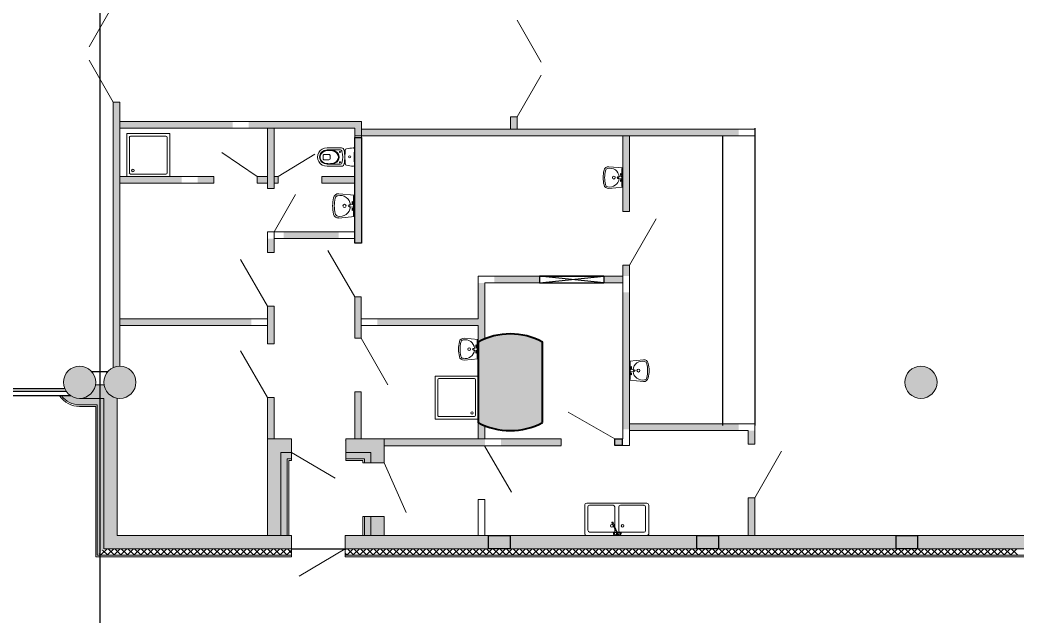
# Model space of a CAD drawing. Header units: millimetres. Extents: x 72919 to 485785, y -53256 to 338519.
# Drawn here: x 296849 to 315426, y 33424 to 44520 of the extents above; entities that cross this region are included whole.
import ezdxf

# ---------------------------------------------------------------- set-up
doc = ezdxf.new("R2010")
doc.units = ezdxf.units.MM
doc.linetypes.add('CONTI', pattern=[0])
for name, color, linetype, lineweight in [('door', 177, 'Continuous', 9), ('equipments', 137, 'CONTI', 20), ('wall', 5, 'Continuous', 40)]:
    doc.layers.add(name, color=color, linetype=linetype, lineweight=lineweight)

# ---------------------------------------------------------------- blocks, each defined once
blk = doc.blocks.new('Пилон 1')
at = {"layer": 'wall', "lineweight": 9, "ltscale": 400, "true_color": 0x000000}
h = blk.add_hatch(color=18, dxfattribs=at)
h.dxf.hatch_style = 1
edge = h.paths.add_edge_path()
edge.add_line((600, -750), (600, 750))
edge.add_arc((0, -375), 1275, 61.9275, 118.0725)
edge.add_line((-600, 750), (-600, -750))
edge.add_arc((0, 375), 1275, 241.9275, 298.0725)
at = {"layer": 'wall', "color": 0, "ltscale": 400}
blk.add_lwpolyline([(600, -750), (600, 750, 0.25), (-600, 750), (-600, -750, 0.25), (600, -750)], format="xyb", dxfattribs=at)
blk = doc.blocks.new('ваааа')
at = {"layer": 'equipments'}
for p, q in [((-369642, -1782120), (-369672, -1782444)), ((-369201, -1782120), (-369642, -1782120)), ((-369621, -1782139), (-369642, -1782120)), ((-369450, -1782139), (-369621, -1782139)), ((-369518, -1782170), (-369493, -1782145)), ((-369518, -1782170), (-369468, -1782170)), ((-369468, -1782170), (-369493, -1782145)), ((-369450, -1782139), (-369450, -1782154)), ((-369421, -1782139), (-369450, -1782139)), ((-369450, -1782154), (-369439, -1782231)), ((-369421, -1782139), (-369393, -1782139)), ((-369393, -1782154), (-369402, -1782231)), ((-369393, -1782139), (-369221, -1782139)), ((-369393, -1782139), (-369393, -1782154)), ((-369378, -1782170), (-369353, -1782145)), ((-369328, -1782170), (-369378, -1782170)), ((-369328, -1782170), (-369353, -1782145)), ((-369221, -1782139), (-369201, -1782120)), ((-369201, -1782120), (-369171, -1782444))]:
    blk.add_line(p, q, dxfattribs=at)
blk.add_circle((-369421, -1782231), 18.6, dxfattribs=at)
for centre, radius, start, end in [((-369425, -1782416), 213, 94.8865, 193.5636), ((-369421, -1782326), 33.3, 89.9999, 269.9999), ((-369421, -1782326), 33.3, 269.9999, 89.9999), ((-369418, -1782416), 213, 346.4205, 84.8429), ((-369572, -1782453), 100, 174.8668, 259.4494), ((-369568, -1782454), 65, 190.4709, 259.3154), ((-369421, -1781831), 740, 256.7936, 269.992), ((-369418, -1781846), 691, 256.4574, 269.7643), ((-369424, -1781846), 691, 270.2355, 283.5424), ((-369421, -1781831), 740, 270.0079, 283.2062), ((-369274, -1782454), 65, 280.6844, 349.5289), ((-369271, -1782453), 100, 280.5504, 5.133)]:
    blk.add_arc(centre, radius, start, end, dxfattribs=at)
blk = doc.blocks.new('пренпее')
at = {"layer": 'equipments'}
for p, q in [((-370214, -1782523), (-370482, -1782523)), ((-370214, -1782561), (-370462, -1782561)), ((-370229, -1782571), (-370278, -1782571)), ((-370269, -1782724), (-370269, -1782664)), ((-370249, -1782644), (-370160, -1782644)), ((-370141, -1782724), (-370140, -1782664)), ((-370214, -1782864), (-370483, -1782864)), ((-370214, -1782827), (-370463, -1782826)), ((-370229, -1782817), (-370278, -1782817)), ((-370249, -1782744), (-370161, -1782744))]:
    blk.add_line(p, q, dxfattribs=at)
for centre, radius in [((-370635, -1782690), 20), ((-370453, -1782597), 10), ((-370454, -1782790), 10)]:
    blk.add_circle(centre, radius, dxfattribs=at)
for centre, radius, start, end in [((-373897, -1782689), 3177, 357.2325, 2.6453), ((-370703, -1782543), 20, 89.9389, 179.9389), ((-370721, -1783066), 543, 74.2418, 88.1438), ((-370577, -1782566), 23.8, 8.4054, 81.4725), ((-371863, -1782691), 1316, 354.2712, 5.6067), ((-370541, -1782564), 12.3, 173.1661, 332.2117), ((-369976, -1782694), 568, 167.4216, 192.454), ((-370482, -1782571), 47.9, 89.9389, 179.1236), ((-370097, -1782694), 408, 165.0277, 194.8502), ((-370462, -1782591), 30, 89.9389, 179.9389), ((-370249, -1782664), 20, 89.9389, 179.9389), ((-370160, -1782664), 20, 359.9389, 89.9389), ((-370704, -1782843), 20, 179.9389, 269.9389), ((-370720, -1782320), 543, 271.7341, 285.6361), ((-370577, -1782819), 23.8, 278.4054, 351.4725), ((-370542, -1782821), 12.2, 24.5514, 187.3037), ((-370483, -1782816), 47.9, 179.9389, 269.9389), ((-370463, -1782796), 30, 179.9389, 269.9389), ((-370249, -1782724), 20, 179.9389, 269.9389), ((-370161, -1782724), 20, 269.9389, 359.9389)]:
    blk.add_arc(centre, radius, start, end, dxfattribs=at)
for centre, major_axis, ratio, start_param, end_param in [((-370282, -1782694), (158, 0), 0.838996, 1.570796, 4.712389), ((-370278, -1782694), (146, 0), 0.838114, 1.570796, 4.712389), ((-370229, -1782694), (146, 0), 0.838114, 4.712389, 7.853982), ((-370214, -1782694), (180, 0), 0.945693, 4.712389, 7.853982), ((-370214, -1782694), (143, 0), 0.925942, -1.570796, 1.570796)]:
    blk.add_ellipse(centre, major_axis=major_axis, ratio=ratio, start_param=start_param, end_param=end_param, dxfattribs=at)
blk = doc.blocks.new('qasdasds')
at = {"layer": 'equipments'}
for p, q in [((-790157, 540985), (-790816, 540985)), ((-790839, 540962), (-790839, 540303)), ((-790133, 540303), (-790133, 540962)), ((-790816, 540279), (-790157, 540279))]:
    blk.add_line(p, q, dxfattribs=at)
blk.add_lwpolyline([(-790886, 541032), (-790886, 540232), (-790086, 540232), (-790086, 541032)], close=True, dxfattribs=at)
blk.add_circle((-790200, 540346), 23.5, dxfattribs=at)
for centre, start, end in [((-790816, 540962), 90.0001, 180.0001), ((-790157, 540962), 0.0001, 90.0001), ((-790816, 540303), 180.0001, 270.0001), ((-790157, 540303), 270.0001, 0.0001)]:
    blk.add_arc(centre, 23.5, start, end, dxfattribs=at)
blk = doc.blocks.new('ыфвпмвыку')
at = {"layer": 'equipments'}
for p, q in [((-796131, 539211), (-796131, 538552)), ((-795449, 539235), (-796108, 539235)), ((-795425, 538552), (-795425, 539211)), ((-796108, 538529), (-795449, 538529))]:
    blk.add_line(p, q, dxfattribs=at)
blk.add_lwpolyline([(-795378, 539282), (-796178, 539282), (-796178, 538482), (-795378, 538482)], close=True, dxfattribs=at)
blk.add_circle((-796065, 538595), 23.5, dxfattribs=at)
for centre, start, end in [((-796108, 539211), 90.0001, 180.0001), ((-795449, 539211), 0.0001, 90.0001), ((-796108, 538552), 180.0001, 270.0001), ((-795449, 538552), 270.0001, 0.0001)]:
    blk.add_arc(centre, 23.5, start, end, dxfattribs=at)

msp = doc.modelspace()

# ---------------------------------------------------------------- hatches: boundary and pattern name
at = {"ltscale": 500, "true_color": 0x000000}
h = msp.add_hatch(color=18, dxfattribs=at)
h.dxf.hatch_style = 1
h.paths.add_polyline_path([(298710.43379, 38954.51344), (298710.43379, 38829.49009), (301160.51138, 38829.49009), (301160.51375, 38954.49174)])
h.paths.add_polyline_path([(298710.43379, 39196.4504), (298585.43379, 39181.83054), (298585.43379, 38047.71725, -0.1078592265), (298710.43379, 38074.99944)])
h.paths.add_polyline_path([(298585.43379, 39181.83054), (298710.43379, 39196.4504), (298710.43379, 42629.99944), (298710.43379, 42989.99944), (298585.43379, 42989.99944)])
h = msp.add_hatch(color=18, dxfattribs=at)
h.dxf.hatch_style = 1
h.paths.add_polyline_path([(302645.55124, 42629.99944), (301111.47374, 42629.99944), (301111.47138, 42504.99944), (302584.94314, 42504.99944)])
h.paths.add_polyline_path([(300811.47374, 42629.99944), (300615.2216, 42629.99944), (300615.2216, 42504.99944), (300811.47138, 42504.99944)])
h.paths.add_polyline_path([(300615.2216, 42629.99944), (298710.43379, 42629.99944), (298710.43379, 42504.99944), (300615.2216, 42504.99944)])
h.paths.add_polyline_path([(300460.73449, 41604.99944), (298710.43379, 41604.99944), (298710.43379, 41479.99944), (300460.73449, 41479.99944)])
h.paths.add_polyline_path([(299860.73449, 41604.97672), (300160.73449, 41604.97672), (300160.73212, 41480.04506), (299860.73212, 41480.04506)], flags=16)
h.paths.add_polyline_path([(301460.51373, 41604.99944), (301270.73449, 41604.99944), (301270.73449, 41479.99944), (301460.51373, 41479.99944)])
h.paths.add_polyline_path([(301660.25842, 41604.99944), (301585.51373, 41604.99944), (301585.51373, 41479.99944), (301660.25842, 41479.99944)])
h.paths.add_polyline_path([(301585.51373, 42504.99944), (301460.51373, 42504.99944), (301460.51373, 41385.33031), (301585.51373, 41385.33031)])
h.paths.add_polyline_path([(303210.5137, 42629.99944), (302645.55124, 42629.99944), (302584.94314, 42504.99944), (303085.51369, 42504.99944), (303085.5137, 42364.99944), (303210.5137, 42364.99944)])
h = msp.add_hatch(color=18, dxfattribs=at)
h.dxf.hatch_style = 1
h.paths.add_polyline_path([(308205.43379, 42364.99944), (308202.88932, 42364.99944), (308080.43379, 42364.99944), (308080.43379, 41764.93685), (308089.91865, 41764.05849), (308089.91805, 41407.21062), (308080.43379, 41406.33234), (308080.43379, 40954.67393), (308205.43379, 40954.67393)])
h.paths.add_polyline_path([(310240.24206, 42489.99944), (308202.89169, 42489.99944), (308202.88932, 42364.99944), (308205.43379, 42364.99944), (310240.2397, 42364.99944)])
h.paths.add_polyline_path([(308202.89169, 42489.99944), (305985.43379, 42489.99944), (305985.43379, 42364.99944), (308202.88932, 42364.99944)])
h.paths.add_polyline_path([(306110.43379, 42714.99944), (305985.43379, 42714.99944), (305985.43379, 42489.99944), (306110.43379, 42489.99944)])
h.paths.add_polyline_path([(305985.43379, 42489.99944), (303210.5137, 42489.99944), (303210.5137, 42364.99944), (305985.43379, 42364.99944)])
h = msp.add_hatch(color=18, dxfattribs=at)
h.dxf.hatch_style = 1
h.paths.add_polyline_path([(305510.43379, 39625.90969), (305385.43379, 39625.90969), (305385.43379, 38524.99944), (305510.43379, 38581.19587)])
h.paths.add_polyline_path([(303505.51134, 38830.55742), (305385.43379, 38830.55742), (305385.43379, 38955.48908), (303505.51134, 38955.48908)])
h.paths.add_polyline_path([(303635.43378, 36719.99944), (305510.32289, 36719.99944), (305510.32289, 36594.99944), (303635.43378, 36594.99944)])
h.paths.add_polyline_path([(305510.43379, 36719.99944), (305385.43379, 36719.99944), (305385.43379, 37024.99944), (305510.43379, 36968.80302)])
h.paths.add_polyline_path([(301585.47955, 36720.00063), (301460.51374, 36720.00063), (301460.51374, 37494.11891), (301585.47955, 37494.11891)])
h.paths.add_polyline_path([(301585.51373, 38494.11892), (301460.51374, 38494.11892), (301460.51374, 39194.33031), (301585.51373, 39194.33031)])
h.paths.add_polyline_path([(301585.51373, 40194.33031), (301460.51254, 40194.33031), (301460.51254, 40450.39864), (301585.51373, 40450.39864)])
h.paths.add_polyline_path([(302785.51371, 40575.33031), (301760.51254, 40575.33031), (301760.51254, 40450.39864), (302785.51371, 40450.39864)])
h.paths.add_polyline_path([(302470.25842, 41604.99944), (303085.5137, 41604.99944), (303085.5137, 41479.99944), (302470.25842, 41479.99944)])
h.paths.add_polyline_path([(303210.51371, 40365.29928), (303085.5137, 40365.29928), (303085.5137, 42329.56464), (303210.51371, 42329.56464)])
h.paths.add_polyline_path([(303085.51371, 38595.01373), (303205.51371, 38595.01373), (303205.51371, 39365.29928), (303085.51371, 39365.29928)])
h.paths.add_polyline_path([(303085.51371, 36719.99944), (303205.5137, 36719.99944), (303205.5137, 37595.01373), (303085.51371, 37595.01373)])
h = msp.add_hatch(color=18, dxfattribs=at)
h.dxf.hatch_style = 1
h.paths.add_polyline_path([(308080.43379, 39954.67393), (308205.43379, 39954.67393), (308205.43379, 39751.34635), (308080.43379, 39751.34635)])
h.paths.add_polyline_path([(307730.43379, 39625.90969), (308080.43379, 39625.90969), (308080.43379, 39750.91337), (307730.43379, 39750.91337)])
h.paths.add_polyline_path([(305685.4326, 39625.90969), (306530.43379, 39625.90969), (306530.43379, 39750.90969), (305685.4326, 39750.90969)])
h.paths.add_polyline_path([(306930.43379, 36594.99944), (305810.43379, 36594.99944), (305810.43379, 36720.53221), (306930.43379, 36720.53221)])
h.paths.add_polyline_path([(308067.93379, 36599.99944), (307930.43379, 36599.99944), (307930.43379, 36719.99944), (308067.93379, 36719.99944)])
h.paths.add_polyline_path([(310540.43379, 34924.99943), (310415.43379, 34924.99943), (310415.43379, 35624.99944), (310540.43379, 35624.99944)])
h.paths.add_polyline_path([(310540.4338, 36624.99944), (310415.43379, 36624.99944), (310415.43379, 36874.99944), (310540.4338, 36874.99944)])
h.paths.add_polyline_path([(308205.43379, 36874.99944), (310240.43616, 36874.99944), (310240.43616, 36999.9311), (308205.43379, 36999.9311)])
h.paths.add_polyline_path([(308204.37955, 36899.99759), (308080.43379, 36899.99759), (308080.43379, 39450.91154), (308204.37955, 39450.91154)])
h = msp.add_hatch(color=18, dxfattribs=at)
h.dxf.hatch_style = 1
edge = h.paths.add_edge_path()
edge.add_arc((297960.43379, 37774.99944), 300, 0, 360)
h = msp.add_hatch(color=18, dxfattribs=at)
h.dxf.hatch_style = 1
edge = h.paths.add_edge_path()
edge.add_arc((298710.43379, 37774.99944), 300, 0, 360)
h = msp.add_hatch(color=18, dxfattribs=at)
h.dxf.hatch_style = 1
edge = h.paths.add_edge_path()
edge.add_arc((313635.43379, 37774.99944), 300, 0, 360)
h = msp.add_hatch(color=18, dxfattribs=at)
h.dxf.hatch_style = 1
edge = h.paths.add_edge_path()
edge.add_line((298660.43379, 34924.99944), (301460.51372, 34924.49321))
edge.add_line((301460.51372, 34924.49321), (301460.51373, 36720.50567))
edge.add_line((301460.51373, 36720.50567), (301910.43379, 36719.99944))
edge.add_line((301910.43379, 36719.99944), (301910.43379, 36469.99944))
edge.add_line((301910.43379, 36469.99944), (301710.51373, 36469.99944))
edge.add_line((301710.51373, 36469.99944), (301710.51372, 34924.99945))
edge.add_line((301710.51372, 34924.99945), (301910.86788, 34924.99946))
edge.add_line((301910.86788, 34924.99946), (301910.86788, 34674.99946))
edge.add_line((301910.86788, 34674.99946), (298410.61098, 34674.99944))
edge.add_line((298410.61098, 34674.99944), (298410.43379, 37474.99944))
edge.add_line((298410.43379, 37474.99944), (297960.43379, 37474.99944))
edge.add_arc((297960.43379, 37774.99944), 300, 270, 350.405931773)
edge.add_line((298256.23777, 37724.99944), (298414.6298, 37724.99944))
edge.add_arc((298711.69308, 37776.25874), 301.45333, 189.790177483, 260.209822517)
edge.add_line((298660.43379, 37479.19545), (298660.43379, 34924.99944))
h = msp.add_hatch(color=18, dxfattribs=at)
h.dxf.hatch_style = 1
h.paths.add_polyline_path([(302920.68379, 36719.99944), (302920.18379, 36470.00281), (303385.43379, 36469.99944), (303385.43379, 36275.21729), (303635.18378, 36275.21729), (303635.68378, 36719.99944)])
h = msp.add_hatch(color=18, dxfattribs=at)
h.dxf.hatch_style = 1
h.paths.add_polyline_path([(302910.86792, 34924.99945), (302910.86792, 34674.99945), (316565.43379, 34674.99944), (316565.43379, 34924.99944), (303635.43377, 34924.99946), (303635.43378, 35275.21729), (303385.43378, 35275.21729), (303385.43379, 34924.99945)])
at = {"layer": 'wall', "lineweight": 18, "ltscale": 0.007407, "true_color": 0x000000}
h = msp.add_hatch(color=18, dxfattribs=at)
h.dxf.hatch_style = 1
edge = h.paths.add_edge_path()
edge.add_line((298410.43379, 37474.99944), (297960.43379, 37474.99944))
edge.add_arc((297963.87479, 37796.36246), 321.38144, 237.603888284, 269.386527844, ccw=False)
edge.add_line((297791.68841, 37524.99945), (297622.94304, 37524.99945))
edge.add_arc((297960.43379, 37774.99944), 420, 216.529606057, 270)
edge.add_line((297960.43379, 37354.99944), (298290.43379, 37354.99944))
edge.add_line((298290.43379, 37354.99944), (298290.43379, 34554.99944))
edge.add_line((298290.43379, 34554.99944), (298410.43379, 34674.99944))
edge.add_line((298410.43379, 34674.99944), (298410.43379, 37474.99944))
h = msp.add_hatch(color=18, dxfattribs=at)
h.dxf.hatch_style = 1
h.paths.add_polyline_path([(301830.51372, 36349.99944), (301910.43379, 36349.99944), (301910.43378, 36469.99944), (301710.51372, 36469.99944), (301710.51372, 34924.99945), (301830.51372, 34924.99945)])
h = msp.add_hatch(color=18, dxfattribs=at)
h.dxf.hatch_style = 1
h.paths.add_polyline_path([(303265.43379, 36275.21729), (303385.43379, 36275.21729), (303385.43379, 36469.99944), (302921.18379, 36469.99944), (302921.18379, 36349.99944), (303265.43379, 36349.99944)])
h = msp.add_hatch(color=18, dxfattribs=at)
h.dxf.hatch_style = 1
h.paths.add_polyline_path([(303385.43379, 35275.21729), (303265.43382, 35275.21729), (303265.43382, 34924.99944), (303385.43379, 34924.99944)])

# ---------------------------------------------------------------- linework, layer by layer
at = {"color": 18, "ltscale": 500, "true_color": 0x000000}
for p, q in [((309940.2397, 42364.99944), (309940.23964, 36970.28224)), ((310540.2397, 42504.99942), (310540.23964, 36970.28223)), ((306530.43379, 39750.90969), (307730.43379, 39750.90969)), ((306530.43379, 39625.90969), (307730.43379, 39625.90969)), ((298184.04365, 37974.99772), (298486.82646, 37974.99715)), ((297685.64104, 37654.63287), (296068.35541, 37654.63285)), ((297713.25768, 37604.98997), (296068.35541, 37604.98996)), ((297794.60406, 37524.99945), (296068.35541, 37524.99944)), ((305581.13829, 34674.99944), (305581.13829, 34924.99944)), ((305581.13829, 34924.99944), (305981.13829, 34924.99944)), ((305981.13829, 34924.99944), (305981.13829, 34674.99944)), ((309461.13829, 34674.99944), (309461.13829, 34924.99944)), ((309461.13829, 34924.99944), (309861.13829, 34924.99944)), ((309861.13829, 34924.99944), (309861.13829, 34674.99944)), ((313171.13829, 34674.99944), (313171.13829, 34924.99945)), ((313171.13829, 34924.99945), (313571.13829, 34924.99945)), ((313571.13829, 34924.99945), (313571.13829, 34674.99944)), ((305981.13829, 34674.99944), (305581.13829, 34674.99944)), ((309861.13829, 34674.99944), (309461.13829, 34674.99944)), ((313571.13829, 34674.99944), (313171.13829, 34674.99944))]:
    msp.add_line(p, q, dxfattribs=at)
for points in [[(298335.43379, 98177.18863), (298335.43379, 24530.8122)], [(298335.43379, 98177.18863), (298335.43379, 24530.8122)], [(307730.43379, 39750.91337), (306530.43379, 39750.91337), (306530.43379, 39625.90969), (307730.43379, 39750.90969), (307730.43379, 39625.90969), (306530.43379, 39750.90969), (306530.43379, 39625.90969), (307730.43379, 39625.90969)], [(301910.86788, 34674.99994), (302910.86792, 34674.99944)]]:
    msp.add_lwpolyline(points, dxfattribs=at)
for points in [[(303210.51371, 40365.29928), (303085.5137, 40365.29928), (303085.5137, 42329.56464), (303210.51371, 42329.56464)], [(308067.93379, 36599.99944), (307930.43379, 36599.99944), (307930.43379, 36719.99944), (308067.93379, 36719.99944)]]:
    msp.add_lwpolyline(points, close=True, dxfattribs=at)
at = {"layer": 'door'}
for p, q in [((298585.43379, 44799.99944), (298135.43379, 44020.57658)), ((306110.43379, 44514.99944), (306560.43379, 43735.57658)), ((298585.89271, 42989.20456), (298135.89271, 43768.62743)), ((306110.43379, 42714.99944), (306560.43379, 43494.42231))]:
    msp.add_line(p, q, dxfattribs=at)
at = {"layer": 'door', "ltscale": 100}
msp.add_line((301270.73449, 41604.99944), (300607.31333, 42052.07031), dxfattribs=at)
at = {"layer": 'door', "linetype": 'ByBlock', "ltscale": 100}
for p, q in [((302343.16502, 42021.69908), (301660.25842, 41604.99944)), ((301985.51373, 41270.15063), (301585.51373, 40575.33031)), ((308705.43477, 40820.69933), (308205.43477, 39954.67393)), ((302585.51368, 40231.32468), (303085.51368, 39365.29928)), ((300960.51374, 40062.35571), (301460.51374, 39194.33031)), ((303205.5137, 38595.01373), (303705.5137, 37728.98832)), ((300960.51373, 38360.14431), (301460.51374, 37494.11891)), ((307064.40838, 37219.99944), (307930.43379, 36719.99944)), ((301910.43379, 36469.99944), (302720.1028, 35993.35107)), ((305505.43379, 36594.99944), (306005.43379, 35728.97404)), ((311040.4338, 36491.02485), (310540.43381, 35624.99943)), ((303635.43378, 36275.21729), (304046.33782, 35352.78513)), ((302910.86792, 34674.99944), (302049.10701, 34167.68481))]:
    msp.add_line(p, q, dxfattribs=at)
at = {"layer": 'equipments'}
for p, q in [((307372.11878, 34967.7832), (307372.11878, 35492.91909)), ((307410.64225, 35524.99943), (307910.64225, 35524.99943)), ((307459.611, 35484.99943), (307899.611, 35484.99943)), ((307910.64225, 35524.99943), (308525.51576, 35524.99943)), ((308036.54701, 35484.99943), (308476.54701, 35484.99943)), ((308565.84676, 35484.99872), (308565.95212, 34965.27453)), ((307431.08754, 35022.91909), (307431.08754, 35462.91909)), ((307931.08754, 35462.91909), (307931.08754, 35022.91909)), ((308008.02354, 35022.91909), (308008.02354, 35462.91909)), ((308506.54701, 35454.99943), (308506.54701, 35014.99943)), ((307878.32823, 35166.47297), (307879.32192, 35169.74648)), ((307878.5275, 35163.08433), (307878.32823, 35166.47297)), ((307878.5275, 35163.08433), (307879.19549, 35159.13751)), ((307878.97629, 35162.865), (307880.06935, 35166.46587)), ((307879.19549, 35159.13751), (307878.97629, 35162.865)), ((307880.70049, 35155.73298), (307879.19549, 35159.13751)), ((307879.32192, 35169.74648), (307881.38871, 35172.51004)), ((307880.06935, 35166.46587), (307882.34281, 35169.50579)), ((307883.30978, 35153.06205), (307880.70049, 35155.73298)), ((307881.38871, 35171.26887), (307884.27931, 35173.18916)), ((307882.34281, 35169.50579), (307885.52248, 35171.6181)), ((307885.59054, 35151.9782), (307883.30978, 35153.06205)), ((307884.27931, 35173.18916), (307887.64507, 35174.03455)), ((307885.52248, 35171.6181), (307889.22482, 35172.54804)), ((307969.31117, 34962.59014), (307885.59054, 35151.9782)), ((307887.64507, 35174.03455), (307891.08004, 35173.70309)), ((307889.22482, 35172.54804), (307893.00329, 35172.18343)), ((307891.08004, 35173.70309), (307894.16991, 35172.23474)), ((307893.00329, 35172.18343), (307896.40214, 35170.56825)), ((307894.16991, 35173.47591), (307896.54199, 35171.04779)), ((307896.40214, 35170.56825), (307899.01143, 35167.89732)), ((307896.54199, 35171.04779), (307899.01143, 35167.89732)), ((307899.01143, 35167.89732), (307900.51643, 35164.49278)), ((307900.73562, 35160.76529), (307900.00214, 35158.34896)), ((307900.00214, 35158.34896), (307983.72276, 34968.96091)), ((307900.51643, 35164.49278), (307900.73562, 35160.76529)), ((307899.611, 34984.99943), (307459.611, 34984.99943)), ((307907.37421, 34966.61219), (307908.18673, 34973.13922)), ((307907.37421, 34959.66626), (307907.37421, 34966.61219)), ((307908.18673, 34953.13922), (307907.37421, 34959.66626)), ((307908.18673, 34973.13922), (307909.71376, 34978.46011)), ((307909.71376, 34947.81833), (307908.18673, 34953.13922)), ((307909.71376, 34978.46011), (307911.77114, 34981.93307)), ((307911.77114, 34944.34537), (307909.71376, 34947.81833)), ((307916.94138, 34985.69184), (307911.77114, 34981.93307)), ((307911.77114, 34981.93307), (307914.11069, 34983.13922)), ((307914.11069, 34943.13922), (307911.77114, 34944.34537)), ((307916.94138, 34940.5866), (307911.77114, 34944.34537)), ((307914.11069, 34983.13922), (307916.45025, 34981.93307)), ((307916.45025, 34944.34537), (307914.11069, 34943.13922)), ((307916.45025, 34981.93307), (307918.50762, 34978.46011)), ((307918.50762, 34947.81833), (307916.45025, 34944.34537)), ((307916.94138, 34985.69184), (307919.74885, 34987.13922)), ((307919.74885, 34939.13922), (307916.94138, 34940.5866)), ((307918.50762, 34978.46011), (307920.03465, 34973.13922)), ((307920.03465, 34953.13922), (307918.50762, 34947.81833)), ((307919.74885, 34987.13922), (307922.55631, 34985.69184)), ((307957.23687, 34975.17105), (307919.74885, 34987.13922)), ((307957.23687, 34951.1074), (307919.74885, 34939.13922)), ((307922.55631, 34940.5866), (307919.74885, 34939.13922)), ((307920.03465, 34973.13922), (307920.84717, 34966.61219)), ((307920.84717, 34959.66626), (307920.03465, 34953.13922)), ((307920.84717, 34966.61219), (307920.84717, 34959.66626)), ((307922.55631, 34985.69184), (307925.02516, 34981.52429)), ((307925.02516, 34944.75416), (307922.55631, 34940.5866)), ((307925.02516, 34981.52429), (307926.8576, 34975.13922)), ((307926.8576, 34951.13922), (307925.02516, 34944.75416)), ((307926.8576, 34975.13922), (307927.83262, 34967.30678)), ((307927.83262, 34958.97167), (307926.8576, 34951.13922)), ((307927.83262, 34967.30678), (307927.83262, 34958.97167)), ((307960.59482, 34966.09124), (307962.61412, 34971.63922)), ((307960.59482, 34960.1872), (307960.59482, 34966.09124)), ((307962.61412, 34954.63922), (307960.59482, 34960.1872)), ((307961.57963, 34965.91759), (307963.48014, 34971.13922)), ((307961.57963, 34960.36085), (307961.57963, 34965.91759)), ((307963.48014, 34955.13922), (307961.57963, 34960.36085)), ((307962.61412, 34971.63922), (307966.40916, 34976.16198)), ((307966.40916, 34950.11647), (307962.61412, 34954.63922)), ((307963.48014, 34971.13922), (307967.05195, 34975.39593)), ((307967.05195, 34950.88251), (307963.48014, 34955.13922)), ((307966.40916, 34976.16198), (307969.45809, 34977.92228)), ((307971.52221, 34947.16445), (307966.40916, 34950.11647)), ((307967.05195, 34975.39593), (307969.45809, 34976.78512)), ((307971.86423, 34948.10414), (307967.05195, 34950.88251)), ((307967.48847, 34961.40274), (307967.48847, 34964.8757)), ((307968.6763, 34958.13922), (307967.48847, 34961.40274)), ((307970.90868, 34955.47878), (307968.6763, 34958.13922)), ((307972.19425, 34957.01087), (307970.40835, 34959.13922)), ((307973.91635, 34953.7423), (307970.90868, 34955.47878)), ((307977.33655, 34946.13922), (307971.52221, 34947.16445)), ((307977.33655, 34947.13922), (307971.86423, 34948.10414)), ((307974.60039, 34955.62168), (307972.19425, 34957.01087)), ((307977.33655, 34953.13922), (307973.91635, 34953.7423)), ((307977.33655, 34955.13922), (307974.60039, 34955.62168)), ((307980.07271, 34955.62168), (307977.33655, 34955.13922)), ((307980.75675, 34953.7423), (307977.33655, 34953.13922)), ((307982.80887, 34948.10414), (307977.33655, 34947.13922)), ((307983.15089, 34947.16445), (307977.33655, 34946.13922)), ((307982.47885, 34957.01087), (307980.07271, 34955.62168)), ((307983.76443, 34955.47878), (307980.75675, 34953.7423)), ((307984.26475, 34959.13922), (307982.47885, 34957.01087)), ((307987.62115, 34950.88251), (307982.80887, 34948.10414)), ((307988.26394, 34950.11647), (307983.15089, 34947.16445)), ((307985.99681, 34958.13922), (307983.76443, 34955.47878)), ((307985.21501, 34961.75004), (307984.26475, 34959.13922)), ((307985.21501, 34977.92228), (307988.26394, 34976.16198)), ((307985.21501, 34976.78512), (307987.62115, 34975.39593)), ((307985.21501, 34969.07093), (307985.99681, 34968.13922)), ((307985.99681, 34968.13922), (307987.18463, 34964.8757)), ((307987.18463, 34961.40274), (307985.99681, 34958.13922)), ((307987.18463, 34964.8757), (307987.18463, 34961.40274)), ((307987.62115, 34975.39593), (307991.19296, 34971.13922)), ((307991.19296, 34955.13922), (307987.62115, 34950.88251)), ((307988.26394, 34976.16198), (307992.05898, 34971.63922)), ((307992.05898, 34954.63922), (307988.26394, 34950.11647)), ((307991.19296, 34971.13922), (307993.09348, 34965.91759)), ((307993.09348, 34960.36085), (307991.19296, 34955.13922)), ((307992.05898, 34971.63922), (307994.07828, 34966.09124)), ((307994.07828, 34960.1872), (307992.05898, 34954.63922)), ((307993.09348, 34965.91759), (307993.09348, 34960.36085)), ((307994.07828, 34966.09124), (307994.07828, 34960.1872)), ((307997.43624, 34975.17105), (308034.92426, 34987.13922)), ((307997.43624, 34951.1074), (308034.92426, 34939.13922)), ((308026.84048, 34967.30678), (308027.8155, 34975.13922)), ((308026.84048, 34958.97167), (308026.84048, 34967.30678)), ((308027.8155, 34951.13922), (308026.84048, 34958.97167)), ((308027.8155, 34975.13922), (308029.64794, 34981.52429)), ((308029.64794, 34944.75416), (308027.8155, 34951.13922)), ((308029.64794, 34981.52429), (308032.11679, 34985.69184)), ((308032.11679, 34940.5866), (308029.64794, 34944.75416)), ((308032.11679, 34985.69184), (308034.92426, 34987.13922)), ((308034.92426, 34939.13922), (308032.11679, 34940.5866)), ((308033.82593, 34966.61219), (308034.63845, 34973.13922)), ((308033.82593, 34959.66626), (308033.82593, 34966.61219)), ((308034.63845, 34953.13922), (308033.82593, 34959.66626)), ((308034.63845, 34973.13922), (308036.16549, 34978.46011)), ((308036.16549, 34947.81833), (308034.63845, 34953.13922)), ((308034.92426, 34987.13922), (308037.73172, 34985.69184)), ((308037.73172, 34940.5866), (308034.92426, 34939.13922)), ((308036.16549, 34978.46011), (308038.22286, 34981.93307)), ((308038.22286, 34944.34537), (308036.16549, 34947.81833)), ((308476.54701, 34984.99943), (308036.54701, 34984.99943)), ((308037.73172, 34985.69184), (308042.90197, 34981.93307)), ((308037.73172, 34940.5866), (308042.90197, 34944.34537)), ((308038.22286, 34981.93307), (308040.56241, 34983.13922)), ((308040.56241, 34943.13922), (308038.22286, 34944.34537)), ((308040.56241, 34983.13922), (308042.90197, 34981.93307)), ((308042.90197, 34944.34537), (308040.56241, 34943.13922)), ((308042.90197, 34981.93307), (308044.95934, 34978.46011)), ((308044.95934, 34947.81833), (308042.90197, 34944.34537)), ((308044.95934, 34978.46011), (308046.48637, 34973.13922)), ((308046.48637, 34953.13922), (308044.95934, 34947.81833)), ((308046.48637, 34973.13922), (308047.29889, 34966.61219)), ((308047.29889, 34959.66626), (308046.48637, 34953.13922)), ((308047.29889, 34966.61219), (308047.29889, 34959.66626)), ((308525.84685, 34924.99943), (307410.31116, 34924.99943))]:
    msp.add_line(p, q, dxfattribs=at)
for centre in [(307875.18155, 35104.11691), (308077.30902, 35104.11691)]:
    msp.add_circle(centre, 25, dxfattribs=at)
for centre, radius, start, end in [((307410.64225, 35484.99943), 40, 90, 180), ((307459.611, 35454.99943), 30, 90, 180), ((307899.611, 35454.99943), 30, 0, 90), ((308036.54701, 35454.99943), 30, 90, 180), ((308474.90674, 35454.6001), 30, 0, 90), ((308523.6391, 35484.02939), 40.57139, 0.804987582, 89.666157754), ((307409.32725, 34962.62406), 37.63749, 172.625991805, 271.497982764), ((307476.84866, 35027.64321), 45.96011, 185.764738964, 247.69336521), ((307899.611, 35014.99943), 30, 270, 0), ((307977.33655, 34963.13922), 30, 128.448425682, 152.023473683), ((307977.33655, 34963.13922), 30, 207.976526428, 332.023473572), ((307974.50644, 34962.34204), 5.20119, 177.265932676, 221.990980947), ((307977.33655, 34963.13922), 30, 27.976526428, 97.99594875), ((307977.00831, 34963.81154), 8.46167, 345.899184892, 37.484883628), ((308036.54701, 35014.99943), 30, 180, 270), ((308476.54701, 35014.99943), 30, 270, 0), ((308525.84685, 34964.99943), 40, 270, 0)]:
    msp.add_arc(centre, radius, start, end, dxfattribs=at)
at = {"layer": 'wall', "color": 18, "lineweight": 18, "ltscale": 0.007407, "true_color": 0x000000}
for p, q in [((298585.43379, 38047.71725), (298585.43379, 42989.99944)), ((298585.43379, 42989.99944), (298710.43379, 42989.99944)), ((298710.43379, 42629.99944), (298710.43379, 42989.99944)), ((298710.43379, 38074.99944), (298710.43379, 42629.99944)), ((298710.43379, 42629.99944), (303210.5137, 42629.99944)), ((303210.5137, 42629.99944), (303210.51371, 40365.29928)), ((305985.43379, 42714.99944), (306110.43379, 42714.99944)), ((305985.43379, 42714.99944), (305985.43379, 42489.99944)), ((306110.43379, 42714.99944), (306110.43379, 42489.99944)), ((298710.43379, 42504.99944), (303085.51369, 42504.99944)), ((301460.51373, 41385.33031), (301460.51373, 42504.99944)), ((301585.51373, 41385.33031), (301585.51373, 42504.99944)), ((303085.51369, 42504.99944), (303085.5137, 41604.99944)), ((303085.5137, 42364.99944), (308205.43379, 42364.99944)), ((303210.5137, 42489.99944), (310540.2397, 42489.99944)), ((308080.43379, 42364.99944), (308080.43379, 40954.67393)), ((308205.43379, 42364.99944), (310540.2397, 42364.99944)), ((308205.43379, 42364.99944), (308205.43379, 40954.67393)), ((310540.2397, 42489.99944), (310540.2397, 42364.99944)), ((300460.73449, 41604.99944), (298710.43379, 41604.99944)), ((298710.43379, 41479.99944), (300460.73449, 41479.99944)), ((300460.73449, 41479.99944), (300460.73449, 41604.99944)), ((301270.73449, 41479.99944), (301270.73449, 41604.99944)), ((301270.73449, 41604.99944), (301460.51373, 41604.99944)), ((301460.51373, 41479.99944), (301270.73449, 41479.99944)), ((301660.25842, 41604.99944), (301585.51373, 41604.99944)), ((301660.25842, 41479.99944), (301585.51373, 41479.99944)), ((301660.25842, 41604.99944), (301660.25842, 41479.99944)), ((303080.51375, 41604.99944), (302470.25842, 41604.99944)), ((302470.25842, 41604.99944), (302470.25842, 41479.99944)), ((302470.25842, 41479.99944), (303085.5137, 41479.99944)), ((303085.5137, 41479.99944), (303085.51371, 40575.33031)), ((301585.51373, 41385.33031), (301460.51373, 41385.33031)), ((308205.43475, 40954.67393), (308080.43379, 40954.67393)), ((302809.17459, 40575.33031), (301460.51373, 40575.33031)), ((301460.51373, 40575.33031), (301460.51373, 40194.33031)), ((301585.51373, 40194.33031), (301585.51373, 40575.33031)), ((303085.51371, 40575.33031), (302184.97088, 40575.33031)), ((303085.51371, 40575.33031), (303085.51371, 40365.29928)), ((301585.51373, 40450.33031), (303085.51371, 40450.33031)), ((303085.51371, 40365.29928), (303210.51371, 40365.29928)), ((301460.51373, 40194.33031), (301585.51373, 40194.33031)), ((308205.43477, 39954.67393), (308080.43379, 39954.67393)), ((308080.43379, 36719.99944), (308080.43379, 39954.67393)), ((308205.43379, 39954.67393), (308205.43379, 36994.99944)), ((305385.43379, 38955.48908), (305385.43379, 39750.90969)), ((305385.43379, 39750.90969), (306530.43379, 39750.90969)), ((306530.43379, 39625.90969), (305510.43379, 39625.90969)), ((305510.43379, 39625.90969), (305510.43379, 38581.19587)), ((306530.43379, 39750.90969), (306530.43379, 39625.90969)), ((307730.43379, 39625.90969), (307730.43379, 39750.90969)), ((307730.43379, 39750.90969), (308080.43379, 39750.90969)), ((308080.43379, 39625.90969), (307730.43379, 39625.90969)), ((303205.51371, 39365.29928), (303205.51371, 38595.01373)), ((301460.51374, 39194.33031), (301460.51374, 38494.11891)), ((301585.51374, 39194.33031), (301460.51374, 39194.33031)), ((301585.51374, 39194.33031), (301585.51373, 38494.11892)), ((301460.51375, 38954.48908), (298710.43379, 38954.51344)), ((301460.51374, 38829.49009), (298710.43379, 38829.49009)), ((301460.51374, 38954.48908), (301330.84698, 38954.48908)), ((303085.51371, 38955.48908), (303085.51371, 38595.01373)), ((303205.51371, 38955.48908), (305385.43379, 38955.48908)), ((303205.51371, 38830.48908), (305385.43379, 38830.48909)), ((305385.43379, 38830.48909), (305385.43379, 38524.99944)), ((301460.51372, 38494.11891), (301585.51373, 38494.11892)), ((303085.51371, 38595.01373), (303205.51371, 38595.01373)), ((298256.23777, 37724.99944), (298414.6298, 37724.99944)), ((303085.51369, 37595.01373), (303205.51371, 37595.01373)), ((303085.51371, 37595.01373), (303085.51371, 36719.99944)), ((303205.5137, 37595.01373), (303205.5137, 36719.99944)), ((297960.43379, 37474.99944), (298410.43379, 37474.99944)), ((297960.43379, 37354.99944), (298290.43379, 37354.99944)), ((298290.43379, 34554.99944), (298290.43379, 37354.99944)), ((298410.43379, 37474.99944), (298410.43379, 34674.99944)), ((298660.43379, 37479.19545), (298660.43379, 34924.99944)), ((301460.51373, 37494.11892), (301460.51373, 36719.99944)), ((301585.51373, 37494.11892), (301460.51373, 37494.11892)), ((301585.51373, 37494.11892), (301585.51373, 36719.99944)), ((297960.43379, 37324.99944), (298260.43379, 37324.99944)), ((298260.43379, 34524.99944), (298260.43379, 37324.99944)), ((305385.43379, 36720.4967), (305385.43379, 37024.99944)), ((310540.43379, 36999.99944), (308205.43378, 36999.99944)), ((308205.43379, 36994.99944), (308205.43379, 36599.99944)), ((310540.43379, 36624.99944), (310540.43616, 36999.9311)), ((305510.43379, 36968.80302), (305510.43379, 36719.99944)), ((310415.43379, 36874.99944), (310415.43379, 36624.99944)), ((310420.43379, 36850.28223), (310420.43379, 36850.28223)), ((301460.51373, 36719.99944), (301460.51372, 34924.99944)), ((301460.51373, 36719.99944), (301910.43379, 36719.99944)), ((301910.43379, 36719.99944), (301910.43379, 36469.99944)), ((302920.43379, 36469.99944), (302920.43379, 36719.99944)), ((302920.43379, 36719.99944), (303635.43378, 36719.99944)), ((303635.43378, 36719.99944), (306930.43379, 36720.95133)), ((303635.43378, 36275.21729), (303635.43378, 36719.99944)), ((306930.43379, 36599.99944), (306930.43379, 36720.95133)), ((307930.43379, 36719.99944), (307930.43379, 36599.99944)), ((307930.43379, 36599.99944), (308205.43379, 36599.99944)), ((310540.4338, 36624.99944), (310415.43379, 36624.99944)), ((301710.51373, 36469.99944), (301710.51372, 34924.99944)), ((301910.43379, 36469.99944), (301710.51373, 36469.99944)), ((301910.43379, 36469.99944), (301910.43379, 36319.99944)), ((302920.43379, 36469.99944), (302920.43378, 36319.99944)), ((303385.43379, 36469.99944), (302920.43379, 36469.99944)), ((303385.43379, 36275.21729), (303385.43379, 36469.99944)), ((303635.43378, 36594.99944), (305505.43379, 36594.99944)), ((305505.43379, 36594.99944), (306930.43379, 36594.99944)), ((303385.43379, 36275.21729), (303635.43379, 36275.21729)), ((305385.43378, 35594.99944), (305385.43378, 34924.99944)), ((305385.43378, 35594.99944), (305510.43378, 35594.99944)), ((305510.43378, 35594.99944), (305510.43378, 34924.99944)), ((310540.43381, 35624.99944), (310415.43379, 35624.99944)), ((303385.43379, 35275.21729), (303235.43382, 35275.21729)), ((303385.43377, 35275.21729), (303635.43379, 35275.21729)), ((303385.43379, 35275.21729), (303385.43379, 34924.99944)), ((303635.43378, 35275.21729), (303635.43378, 34924.99944)), ((301910.86788, 34924.99945), (301910.86788, 34674.99946)), ((302910.86792, 34924.99944), (302910.86792, 34674.99945)), ((298410.43379, 34674.99944), (301910.86788, 34674.99946))]:
    msp.add_line(p, q, dxfattribs=at)
at = {"layer": 'wall', "color": 18, "lineweight": 18, "ltscale": 0.007407, "true_color": 0x000000, "extrusion": (3.60109e-09, -1, 0)}
msp.add_line((301910.86788, 34554.99946), (298290.43379, 34554.99944), dxfattribs=at)
at = {"layer": 'wall', "color": 18, "lineweight": 18, "ltscale": 0.007407, "true_color": 0x000000, "extrusion": (-0.707107, -0.707107, 0)}
msp.add_line((298486.12353, 34554.99944), (298388.27866, 34652.84431), dxfattribs=at)
at = {"layer": 'wall', "color": 18, "lineweight": 18, "ltscale": 0.007407, "true_color": 0x000000, "extrusion": (1, 3.60111e-09, 0)}
msp.add_line((301910.86788, 34674.99946), (301910.86788, 34524.99946), dxfattribs=at)
at = {"layer": 'wall', "color": 18, "lineweight": 18, "ltscale": 0.007407, "true_color": 0x000000, "extrusion": (1, -4.42378e-10, 0)}
msp.add_line((302910.86792, 34674.99945), (302910.86792, 34524.99945), dxfattribs=at)
at = {"layer": 'wall', "color": 18, "lineweight": 18, "ltscale": 0.007407, "true_color": 0x000000}
for points in [[(303085.51371, 38955.48908), (303085.51371, 39365.29928), (303205.51371, 39365.29928)], [(308205.43379, 36874.99944), (310415.43379, 36874.99944)], [(302910.86791, 36700.2822), (302910.86795, 36700.2822)], [(307930.43379, 36719.99944), (308080.43379, 36719.99944)], [(301830.51372, 34924.99944), (301830.51372, 36349.99944), (301910.43379, 36349.99944)], [(301860.51372, 34924.99944), (301860.51372, 36319.99944)], [(301860.51372, 36319.99944), (301910.43379, 36319.99944)], [(302920.43378, 36349.99944), (303265.43379, 36349.99944), (303265.43379, 36275.21729)], [(302920.43378, 36319.99944), (303235.43379, 36319.99944), (303235.43379, 36275.21729), (303385.43379, 36275.21729)], [(310415.43379, 35624.99944), (310415.43379, 34924.99944)], [(310540.43379, 35624.99944), (310540.43379, 34924.99943)], [(303235.43382, 35275.21729), (303235.43382, 34924.99944)], [(303265.43382, 35275.21729), (303265.43382, 34924.99944)], [(298660.43379, 34924.99944), (301910.86788, 34924.99945)], [(302910.86792, 34674.99944), (316565.43379, 34674.99944), (316565.43379, 34924.99944), (302910.86792, 34924.99944)], [(298351.43695, 34554.99944), (298471.43695, 34674.99944)], [(298475.18063, 34554.99944), (298595.18063, 34674.99944)], [(299217.64276, 34554.99945), (299337.64276, 34674.99945)], [(299341.38644, 34554.99945), (299461.38644, 34674.99945)], [(299465.13013, 34554.99945), (299585.13013, 34674.99945)], [(299588.87382, 34554.99945), (299708.87382, 34674.99945)], [(300083.84857, 34554.99945), (300203.84857, 34674.99945)], [(300960.99725, 34554.99945), (300840.99725, 34674.99945)], [(316565.43379, 34674.99944), (302910.86792, 34674.99945)], [(302947.15256, 34554.99945), (302910.86792, 34591.28409)], [(316565.43379, 34554.99944), (302910.86792, 34554.99945)], [(302936.20967, 34554.99945), (303056.20967, 34674.99945)], [(303070.89624, 34554.99945), (302950.89624, 34674.99945)], [(303053.69705, 34554.99945), (303173.69705, 34674.99945)], [(303188.38362, 34554.99945), (303068.38362, 34674.99945)], [(303177.44073, 34554.99945), (303297.44073, 34674.99945)], [(303301.18442, 34554.99945), (303421.18442, 34674.99945)], [(303435.87099, 34554.99945), (303315.87099, 34674.99945)], [(303559.61468, 34554.99945), (303439.61468, 34674.99945)], [(303548.67179, 34554.99945), (303668.67179, 34674.99945)], [(303683.35836, 34554.99945), (303563.35836, 34674.99945)], [(303672.41548, 34554.99945), (303792.41548, 34674.99945)], [(303807.10205, 34554.99945), (303687.10205, 34674.99945)], [(303796.15917, 34554.99945), (303916.15917, 34674.99945)], [(303930.84574, 34554.99945), (303810.84574, 34674.99945)], [(303919.90285, 34554.99945), (304039.90285, 34674.99945)], [(304054.58942, 34554.99945), (303934.58942, 34674.99945)], [(304302.0768, 34554.99945), (304182.0768, 34674.99945)], [(304291.13391, 34554.99945), (304411.13391, 34674.99945)], [(304425.82048, 34554.99945), (304305.82048, 34674.99945)], [(304549.56417, 34554.99945), (304429.56417, 34674.99945)], [(304538.62129, 34554.99945), (304658.62129, 34674.99945)], [(304673.30786, 34554.99945), (304553.30786, 34674.99945)], [(304662.36497, 34554.99945), (304782.36497, 34674.99945)], [(304920.79523, 34554.99945), (304800.79523, 34674.99945)], [(304909.85235, 34554.99945), (305029.85235, 34674.99945)], [(305044.53892, 34554.99945), (304924.53892, 34674.99945)], [(305033.59603, 34554.99945), (305153.59603, 34674.99945)], [(305168.28261, 34554.99945), (305048.28261, 34674.99945)], [(305157.33972, 34554.99945), (305277.33972, 34674.99945)], [(305292.02629, 34554.99945), (305172.02629, 34674.99945)], [(305281.08341, 34554.99945), (305401.08341, 34674.99945)], [(305415.76998, 34554.99945), (305295.76998, 34674.99945)], [(305404.82709, 34554.99945), (305524.82709, 34674.99945)], [(305539.51367, 34554.99945), (305419.51367, 34674.99945)], [(305528.57078, 34554.99945), (305648.57078, 34674.99945)], [(305663.25735, 34554.99945), (305543.25735, 34674.99945)], [(305787.00104, 34554.99945), (305667.00104, 34674.99945)], [(305776.05815, 34554.99945), (305896.05815, 34674.99945)], [(305899.80184, 34554.99945), (306019.80184, 34674.99945)], [(306034.48841, 34554.99945), (305914.48841, 34674.99945)], [(306023.54553, 34554.99945), (306143.54553, 34674.99945)], [(306158.2321, 34554.99945), (306038.2321, 34674.99945)], [(306147.28921, 34554.99945), (306267.28921, 34674.99945)], [(306281.97579, 34554.99945), (306161.97579, 34674.99945)], [(306405.71947, 34554.99945), (306285.71947, 34674.99945)], [(306394.77659, 34554.99945), (306514.77659, 34674.99945)], [(306518.52027, 34554.99945), (306638.52027, 34674.99945)], [(306653.20685, 34554.99945), (306533.20685, 34674.99945)], [(306642.26396, 34554.99945), (306762.26396, 34674.99945)], [(306776.95053, 34554.99945), (306656.95053, 34674.99945)], [(306766.00765, 34554.99945), (306886.00765, 34674.99945)], [(306900.69422, 34554.99945), (306780.69422, 34674.99945)], [(307024.43791, 34554.99945), (306904.43791, 34674.99945)], [(307013.49502, 34554.99945), (307133.49502, 34674.99945)], [(307148.18159, 34554.99945), (307028.18159, 34674.99945)], [(307271.92528, 34554.99945), (307151.92528, 34674.99945)], [(307260.98239, 34554.99945), (307380.98239, 34674.99945)], [(307384.72608, 34554.99945), (307504.72608, 34674.99945)], [(307519.41265, 34554.99945), (307399.41265, 34674.99945)], [(307643.15634, 34554.99945), (307523.15634, 34674.99945)], [(307632.21345, 34554.99945), (307752.21345, 34674.99945)], [(307766.90003, 34554.99945), (307646.90003, 34674.99945)], [(307755.95714, 34554.99945), (307875.95714, 34674.99945)], [(307890.64371, 34554.99945), (307770.64371, 34674.99945)], [(307879.70083, 34554.99945), (307999.70083, 34674.99945)], [(308014.3874, 34554.99945), (307894.3874, 34674.99945)], [(308003.44451, 34554.99945), (308123.44451, 34674.99945)], [(308138.13109, 34554.99945), (308018.13109, 34674.99945)], [(308127.1882, 34554.99945), (308247.1882, 34674.99945)], [(308261.87477, 34554.99945), (308141.87477, 34674.99945)], [(308250.93189, 34554.99945), (308370.93189, 34674.99945)], [(308385.61846, 34554.99945), (308265.61846, 34674.99945)], [(308374.67557, 34554.99945), (308494.67557, 34674.99945)], [(308509.36215, 34554.99945), (308389.36215, 34674.99945)], [(308498.41926, 34554.99945), (308618.41926, 34674.99945)], [(308756.84952, 34554.99945), (308636.84952, 34674.99945)], [(308745.90663, 34554.99945), (308865.90663, 34674.99945)], [(308880.59321, 34554.99945), (308760.59321, 34674.99945)], [(308869.65032, 34554.99945), (308989.65032, 34674.99945)], [(309004.33689, 34554.99945), (308884.33689, 34674.99945)], [(308993.39401, 34554.99945), (309113.39401, 34674.99945)], [(309128.08058, 34554.99945), (309008.08058, 34674.99945)], [(309117.13769, 34554.99945), (309237.13769, 34674.99945)], [(309251.82427, 34554.99945), (309131.82427, 34674.99945)], [(309240.88138, 34554.99945), (309360.88138, 34674.99945)], [(309375.56796, 34554.99945), (309255.56796, 34674.99945)], [(309364.62507, 34554.99945), (309484.62507, 34674.99945)], [(309499.31164, 34554.99945), (309379.31164, 34674.99945)], [(309488.36875, 34554.99945), (309608.36875, 34674.99945)], [(309623.05533, 34554.99945), (309503.05533, 34674.99945)], [(309612.11244, 34554.99945), (309732.11244, 34674.99945)], [(309746.79902, 34554.99945), (309626.79902, 34674.99945)], [(309735.85613, 34554.99945), (309855.85613, 34674.99945)], [(309870.5427, 34554.99945), (309750.5427, 34674.99945)], [(309859.59981, 34554.99945), (309979.59981, 34674.99945)], [(309994.28639, 34554.99945), (309874.28639, 34674.99945)], [(309983.3435, 34554.99945), (310103.3435, 34674.99945)], [(310118.03008, 34554.99945), (309998.03008, 34674.99945)], [(310107.08719, 34554.99945), (310227.08719, 34674.99945)], [(310241.77376, 34554.99945), (310121.77376, 34674.99945)], [(310230.83087, 34554.99945), (310350.83087, 34674.99945)], [(310365.51745, 34554.99945), (310245.51745, 34674.99945)], [(310354.57456, 34554.99945), (310474.57456, 34674.99945)], [(310489.26114, 34554.99945), (310369.26114, 34674.99945)], [(310478.31825, 34554.99945), (310598.31825, 34674.99945)], [(310613.00482, 34554.99945), (310493.00482, 34674.99945)], [(310602.06193, 34554.99945), (310722.06193, 34674.99945)], [(310736.74851, 34554.99945), (310616.74851, 34674.99945)], [(310725.80562, 34554.99945), (310845.80562, 34674.99945)], [(310860.4922, 34554.99945), (310740.4922, 34674.99945)], [(310849.54931, 34554.99945), (310969.54931, 34674.99945)], [(310984.23588, 34554.99945), (310864.23588, 34674.99945)], [(310973.29299, 34554.99945), (311093.29299, 34674.99945)], [(311107.97957, 34554.99945), (310987.97957, 34674.99945)], [(311097.03668, 34554.99945), (311217.03668, 34674.99945)], [(311231.72326, 34554.99945), (311111.72326, 34674.99945)], [(311220.78037, 34554.99945), (311340.78037, 34674.99945)], [(311355.46694, 34554.99945), (311235.46694, 34674.99945)], [(311479.21063, 34554.99945), (311359.21063, 34674.99945)], [(311602.95432, 34554.99945), (311482.95432, 34674.99945)], [(311715.75511, 34554.99945), (311835.75511, 34674.99945)], [(311850.44169, 34554.99945), (311730.44169, 34674.99945)], [(311839.4988, 34554.99945), (311959.4988, 34674.99945)], [(311974.18538, 34554.99945), (311854.18538, 34674.99945)], [(312097.92906, 34554.99945), (311977.92906, 34674.99945)], [(312086.98617, 34554.99945), (312206.98617, 34674.99945)], [(312221.67275, 34554.99945), (312101.67275, 34674.99945)], [(312210.72986, 34554.99945), (312330.72986, 34674.99945)], [(312345.41644, 34554.99945), (312225.41644, 34674.99945)], [(312334.47355, 34554.99945), (312454.47355, 34674.99945)], [(312458.21723, 34554.99945), (312578.21723, 34674.99945)], [(312581.96092, 34554.99945), (312701.96092, 34674.99945)], [(312705.70461, 34554.99945), (312825.70461, 34674.99945)], [(312840.39118, 34554.99945), (312720.39118, 34674.99945)], [(312829.44829, 34554.99945), (312949.44829, 34674.99945)], [(312964.13487, 34554.99945), (312844.13487, 34674.99945)], [(312953.19198, 34554.99945), (313073.19198, 34674.99944)], [(313087.87856, 34554.99944), (312967.87856, 34674.99945)], [(313076.93567, 34554.99944), (313196.93567, 34674.99944)], [(313200.67935, 34554.99944), (313320.67935, 34674.99944)], [(313335.36593, 34554.99944), (313215.36593, 34674.99944)], [(313324.42304, 34554.99944), (313444.42304, 34674.99944)], [(313459.10962, 34554.99944), (313339.10962, 34674.99944)], [(313448.16673, 34554.99944), (313568.16673, 34674.99944)], [(313582.8533, 34554.99944), (313462.8533, 34674.99944)], [(313571.91041, 34554.99944), (313691.91041, 34674.99944)], [(313706.59699, 34554.99944), (313586.59699, 34674.99944)], [(313695.6541, 34554.99944), (313815.6541, 34674.99944)], [(313819.39779, 34554.99944), (313939.39779, 34674.99944)], [(313954.08437, 34554.99944), (313834.08437, 34674.99944)], [(313943.14147, 34554.99944), (314063.14147, 34674.99944)], [(314077.82805, 34554.99944), (313957.82805, 34674.99944)], [(314066.88516, 34554.99944), (314186.88516, 34674.99944)], [(314201.57174, 34554.99944), (314081.57174, 34674.99944)], [(314190.62885, 34554.99944), (314310.62885, 34674.99944)], [(314325.31543, 34554.99944), (314205.31543, 34674.99944)], [(314449.05911, 34554.99944), (314329.05911, 34674.99944)], [(314438.11622, 34554.99944), (314558.11622, 34674.99944)], [(314572.8028, 34554.99944), (314452.8028, 34674.99944)], [(314696.54649, 34554.99944), (314576.54649, 34674.99944)], [(314685.60359, 34554.99944), (314805.60359, 34674.99944)], [(314820.29017, 34554.99944), (314700.29017, 34674.99944)], [(314809.34728, 34554.99944), (314929.34728, 34674.99944)], [(314944.03386, 34554.99944), (314824.03386, 34674.99944)], [(314933.09097, 34554.99944), (315053.09097, 34674.99944)], [(315067.77755, 34554.99944), (314947.77755, 34674.99944)], [(315056.83465, 34554.99944), (315176.83465, 34674.99944)], [(315191.52123, 34554.99944), (315071.52123, 34674.99944)], [(315180.57834, 34554.99944), (315300.57834, 34674.99944)], [(315315.26492, 34554.99944), (315195.26492, 34674.99944)], [(315304.32203, 34554.99944), (315424.32203, 34674.99944)], [(315439.00861, 34554.99944), (315319.00861, 34674.99944)], [(301910.86788, 34524.99946), (298260.43379, 34524.99944)], [(302910.86792, 34524.99945), (316565.43379, 34524.99944)]]:
    msp.add_lwpolyline(points, dxfattribs=at)
at = {"layer": 'wall', "color": 18, "lineweight": 18, "ltscale": 0.007407, "true_color": 0x000000, "extrusion": (-0.707107, -0.707107, 0)}
for points, elevation in [([(186539.98761, 0), (186489.11406, 0)], -235408.13647), ([(186977.4876, 0), (186807.78198, 0)], -235845.63647), ([(187414.9876, 0), (187245.28197, 0)], -236283.13647), ([(187502.4876, 0), (187332.78197, 0)], -236370.63647), ([(187764.9876, 0), (187595.28197, 0)], -236633.13647), ([(188027.4876, 0), (187857.78197, 0)], -236895.63647), ([(188552.48759, 0), (188382.78197, 0)], -237420.63647), ([(188727.48759, 0), (188557.78197, 0)], -237595.63647), ([(188902.48759, 0), (188732.78197, 0)], -237770.63647), ([(189020.80751, 0), (188907.78197, 0)], -237945.63647), ([(190652.4876, 0), (190482.78197, 0)], -239520.63647), ([(191089.9876, 0), (190920.28197, 0)], -239958.13647), ([(192927.4876, 0), (192757.78197, 0)], -241795.63647), ([(193802.4876, 0), (193632.78197, 0)], -242670.63647), ([(196514.9876, 0), (196345.28198, 0)], -245383.13647), ([(196602.4876, 0), (196432.78198, 0)], -245470.63647), ([(197039.9876, 0), (196870.28198, 0)], -245908.13647), ([(197477.4876, 0), (197307.78198, 0)], -246345.63647)]:
    msp.add_lwpolyline(points, dxfattribs=dict(at, elevation=elevation))
at = {"layer": 'wall', "color": 18, "lineweight": 18, "ltscale": 0.007407, "true_color": 0x000000, "extrusion": (0.707107, 0.707107, 0)}
for points, elevation in [([(-186714.98761, 0), (-186545.28198, 0)], 235583.13647), ([(-186802.48761, 0), (-186632.78198, 0)], 235670.63647), ([(-186889.9876, 0), (-186720.28198, 0)], 235758.13647), ([(-187064.9876, 0), (-186895.28198, 0)], 235933.13647), ([(-187152.4876, 0), (-186982.78198, 0)], 236020.63647), ([(-187239.9876, 0), (-187070.28198, 0)], 236108.13647), ([(-187327.4876, 0), (-187157.78197, 0)], 236195.63647), ([(-187589.9876, 0), (-187420.28197, 0)], 236458.13647), ([(-187677.4876, 0), (-187507.78197, 0)], 236545.63647), ([(-187852.4876, 0), (-187682.78197, 0)], 236720.63647), ([(-187939.9876, 0), (-187770.28197, 0)], 236808.13647), ([(-188114.9876, 0), (-187945.28197, 0)], 236983.13647), ([(-188202.4876, 0), (-188032.78197, 0)], 237070.63647), ([(-188289.98759, 0), (-188120.28197, 0)], 237158.13647), ([(-188464.98759, 0), (-188295.28197, 0)], 237333.13647), ([(-188639.98759, 0), (-188470.28197, 0)], 237508.13647), ([(-188814.98759, 0), (-188645.28197, 0)], 237683.13647), ([(-188989.98759, 0), (-188820.28197, 0)], 237858.13647), ([(-190039.9876, 0), (-189870.28197, 0)], 238908.13647), ([(-191877.4876, 0), (-191707.78197, 0)], 240745.63647), ([(-192314.9876, 0), (-192145.28197, 0)], 241183.13647), ([(-195989.9876, 0), (-195820.28198, 0)], 244858.13647), ([(-196689.9876, 0), (-196520.28198, 0)], 245558.13647)]:
    msp.add_lwpolyline(points, dxfattribs=dict(at, elevation=elevation))
at = {"layer": 'wall', "color": 18, "lineweight": 18, "ltscale": 0.007407, "true_color": 0x000000, "extrusion": (0.707107, -0.707107, 0)}
for points, elevation in [([(235575.39867, 0), (235745.1043, 0)], 186707.24981), ([(235662.89867, 0), (235832.6043, 0)], 186794.74981), ([(235750.39867, 0), (235920.1043, 0)], 186882.24981), ([(235837.89867, 0), (236007.6043, 0)], 186969.74981), ([(235925.39867, 0), (236095.1043, 0)], 187057.24981), ([(236362.89868, 0), (236532.60431, 0)], 187494.74981), ([(236450.39868, 0), (236620.10431, 0)], 187582.24981), ([(236537.89868, 0), (236707.60431, 0)], 187669.74981), ([(236712.89868, 0), (236882.60431, 0)], 187844.74981), ([(236800.39868, 0), (236970.10431, 0)], 187932.24981), ([(236887.89868, 0), (237057.60431, 0)], 188019.74981), ([(236975.39868, 0), (237145.10431, 0)], 188107.24981), ([(237062.89868, 0), (237232.60431, 0)], 188194.74981), ([(237150.39868, 0), (237320.10431, 0)], 188282.24981), ([(237237.89868, 0), (237407.60431, 0)], 188369.74981), ([(237325.39868, 0), (237495.10431, 0)], 188457.24981), ([(237412.89869, 0), (237582.60431, 0)], 188544.74981), ([(237500.39868, 0), (237670.10431, 0)], 188632.24981), ([(237587.89869, 0), (237757.60431, 0)], 188719.74981), ([(237675.39868, 0), (237845.10431, 0)], 188807.24981), ([(237762.89869, 0), (237932.60431, 0)], 188894.74981), ([(237850.39868, 0), (237984.19417, 0)], 188982.24981), ([(238693.98391, 0), (238724.52819, 0)], 189686.67369), ([(238987.89868, 0), (239157.60431, 0)], 190119.74981), ([(239425.39868, 0), (239595.10431, 0)], 190557.24981), ([(239512.89868, 0), (239682.60431, 0)], 190644.74981), ([(239687.89868, 0), (239857.60431, 0)], 190819.74981), ([(239950.39868, 0), (240120.10431, 0)], 191082.24981), ([(240562.89868, 0), (240732.60431, 0)], 191694.74981), ([(241000.39868, 0), (241170.10431, 0)], 192132.24981), ([(241437.89868, 0), (241607.60431, 0)], 192569.74981), ([(241612.89868, 0), (241782.60431, 0)], 192744.74981), ([(241875.39868, 0), (242045.10431, 0)], 193007.24981), ([(242662.89868, 0), (242832.6043, 0)], 193794.74981), ([(244587.89868, 0), (244757.6043, 0)], 195719.74981), ([(244675.39868, 0), (244845.1043, 0)], 195807.24981), ([(244762.89868, 0), (244932.6043, 0)], 195894.74981), ([(245025.39868, 0), (245195.1043, 0)], 196157.24981), ([(246687.89867, 0), (246857.6043, 0)], 197819.74981), ([(246862.89867, 0), (247032.6043, 0)], 197994.74981)]:
    msp.add_lwpolyline(points, dxfattribs=dict(at, elevation=elevation))
at = {"layer": 'wall', "color": 18, "lineweight": 18, "ltscale": 0.007407, "true_color": 0x000000}
for centre in [(297960.43379, 37774.99944), (298710.43379, 37774.99944), (313635.43379, 37774.99944)]:
    msp.add_circle(centre, 300, dxfattribs=at)
for radius, start in [(450, 213.748987586), (420, 216.529606055)]:
    msp.add_arc((297960.43379, 37774.99944), radius, start, 270, dxfattribs=at)

# ---------------------------------------------------------------- block references
at = {"layer": 'equipments'}
for name, p in [('ыфвпмвыку', (1095018.31449, -496876.81795)), ('qasdasds', (1095471.77959, -503141.45316))]:
    msp.add_blockref(name, p, dxfattribs=at)
at = {"layer": 'equipments', "xscale": -1}
msp.add_blockref('пренпее', (-67642.80393, 1824661.40079), dxfattribs=at)
at = {"layer": 'equipments'}
for p, xscale, yscale, zscale, rotation in [((1751597.73569, -257645.64105), 0.81, 0.81, 0.81, 270), ((1906988.62698, 373537.94348), -0.8999999999999773, 0.8999999999999773, 0.8999999999999773, 270), ((1748903.08181, -260837.71559), 0.81, 0.81, 0.81, 270.0000663121739), ((-1135311.86787, 337223.35098), 0.81, 0.81, 0.81, 90.00000000000001)]:
    msp.add_blockref('ваааа', p, dxfattribs=dict(at, xscale=xscale, yscale=yscale, zscale=zscale, rotation=rotation))
at = {"layer": 'wall', "color": 18, "lineweight": 18, "ltscale": 0.007407, "true_color": 0x000000}
msp.add_blockref('Пилон 1', (305985.43379, 37774.99944), dxfattribs=at)

doc.saveas('drawing.dxf')
